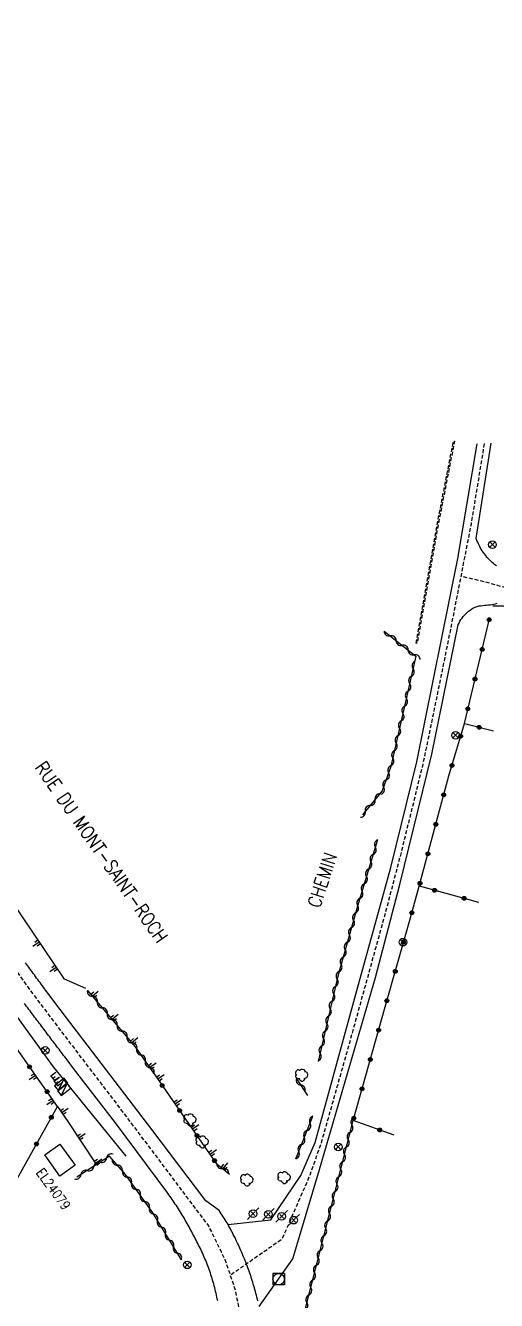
# Model space of a CAD drawing. Header units: millimetres. Extents: x 146015 to 146986, y 143000 to 144000.
# Drawn here: x 146532.4 to 146594.1, y 143832.8 to 144000 of the extents above; entities that cross this region are included whole.
import ezdxf
from ezdxf.enums import TextEntityAlignment as Align

# ---------------------------------------------------------------- set-up
doc = ezdxf.new("R2010")
doc.units = ezdxf.units.MM
doc.linetypes.add('DASHED', pattern=[0.75, 0.5, -0.25])
doc.layers.get('0').update_dxf_attribs({"linetype": 'CONTINUOUS'})
for name, color, linetype in [('W0001', 6, 'DASHED'), ('W0008', 7, 'CONTINUOUS'), ('W0100', 7, 'CONTINUOUS'), ('W0112', 1, 'DASHED'), ('W0211', 2, 'CONTINUOUS'), ('W0300', 7, 'CONTINUOUS'), ('W0302', 3, 'CONTINUOUS'), ('W0310', 3, 'CONTINUOUS'), ('W0322', 7, 'CONTINUOUS'), ('W0420', 7, 'CONTINUOUS'), ('W0430', 7, 'CONTINUOUS'), ('W0454', 7, 'CONTINUOUS'), ('W0469', 7, 'CONTINUOUS'), ('W0984', 7, 'CONTINUOUS'), ('W0989', 7, 'CONTINUOUS')]:
    doc.layers.add(name, color=color, linetype=linetype)
doc.styles.get("Standard").update_dxf_attribs({"font": 'romans.shx', "width": 0.85})

# ---------------------------------------------------------------- blocks, each defined once
blk = doc.blocks.new('T420')
for p, q in [((0.75, 0.75), (-0.75, 0.75)), ((-0.75, 0.75), (-0.75, -0.75)), ((0.75, 0.75), (0.75, -0.75)), ((0.75, -0.75), (-0.75, -0.75))]:
    blk.add_line(p, q)
blk.add_ellipse((0, 0), major_axis=(-0.53, 0.53), ratio=1, start_param=3.926991, end_param=10.210176)
blk = doc.blocks.new('T430')
at = {"flags": 128}
for points in [[(-0.4, 2.1), (0.4, 2.1)], [(-0.4, 2.1), (-0.4, 1.3)], [(-0.4, 1.7), (0, 1.7)], [(0.8, 0.8), (-0.8, 0.8)], [(-0.8, 0.8), (-0.8, 0)], [(0.8, 0.8), (-0.8, 0)], [(-0.8, 0), (0.8, 0)], [(-0.4, 1.3), (0.4, 1.3)], [(0.8, 0), (0.8, 0.8)]]:
    blk.add_lwpolyline(points, dxfattribs=at)
blk = doc.blocks.new('T300')
for p, q in [((-0.8, 0.51), (-0.86, 0.34)), ((-0.86, 0.34), (-0.86, 0.17)), ((-0.86, 0.17), (-0.74, 0.06)), ((-0.69, 0.63), (-0.8, 0.51)), ((-0.8, -0.06), (-0.74, 0.06)), ((-0.74, 0.06), (-0.69, 0.11)), ((-0.57, 0.69), (-0.69, 0.63)), ((-0.46, 0.69), (-0.57, 0.69)), ((-0.29, 0.63), (-0.46, 0.69)), ((-0.29, 0.63), (-0.17, 0.74)), ((-0.23, 0.57), (-0.29, 0.63)), ((-0.17, 0.74), (-0.06, 0.8)), ((-0.06, 0.8), (0.06, 0.8)), ((0.06, 0.8), (0.23, 0.74)), ((0.23, 0.74), (0.34, 0.63)), ((0.34, 0.63), (0.4, 0.51)), ((0.46, 0.46), (0.34, 0.46)), ((0.4, 0.51), (0.4, 0.46)), ((0.57, 0.4), (0.46, 0.46)), ((0.57, 0.4), (0.69, 0.29)), ((0.69, 0.29), (0.74, 0.17)), ((0.74, 0.06), (0.69, -0.17)), ((0.74, 0.17), (0.74, 0.06)), ((-0.8, -0.17), (-0.8, -0.06)), ((-0.8, -0.23), (-0.8, -0.17)), ((-0.74, -0.34), (-0.8, -0.23)), ((-0.69, -0.4), (-0.74, -0.34)), ((-0.51, -0.46), (-0.69, -0.4)), ((-0.4, -0.46), (-0.51, -0.46)), ((-0.4, -0.46), (-0.34, -0.46)), ((-0.34, -0.46), (-0.34, -0.4)), ((-0.34, -0.51), (-0.34, -0.46)), ((-0.29, -0.63), (-0.34, -0.51)), ((-0.17, -0.74), (-0.29, -0.63)), ((-0.06, -0.8), (-0.17, -0.74)), ((0.06, -0.8), (-0.06, -0.8)), ((0.17, -0.74), (0.06, -0.8)), ((0.23, -0.69), (0.17, -0.74)), ((0.29, -0.46), (0.23, -0.46)), ((0.29, -0.63), (0.23, -0.69)), ((0.46, -0.4), (0.29, -0.46)), ((0.34, -0.51), (0.29, -0.63)), ((0.34, -0.51), (0.34, -0.46)), ((0.57, -0.34), (0.46, -0.4)), ((0.63, -0.29), (0.57, -0.34)), ((0.69, -0.17), (0.63, -0.29))]:
    blk.add_line(p, q)
blk = doc.blocks.new('T454')
for p, q in [((-0.25, 0.25), (0.25, -0.25)), ((-0.25, -0.25), (0.25, 0.25)), ((0.75, 0.75), (0.375, 0.375)), ((-0.375, -0.375), (-0.75, -0.75))]:
    blk.add_line(p, q)
blk.add_ellipse((0, 0), major_axis=(0.354, 0.354), ratio=1, start_param=5.497787143782138, end_param=11.78097245096172)
blk = doc.blocks.new('t322o')
at = {"color": 0, "linetype": 'Continuous'}
for radius in [0.25, 0.15]:
    blk.add_circle((0, 0), radius, dxfattribs=at)
blk = doc.blocks.new('t310o')
at = {"color": 0, "linetype": 'Continuous'}
for centre, start, end in [((-0.5, 0.38), 216.8699, 323.1304), ((0.5, -0.37), 36.8699, 143.1303)]:
    blk.add_arc(centre, 0.625, start, end, dxfattribs=at)
blk = doc.blocks.new('t211o')
at = {"color": 0, "linetype": 'Continuous'}
for p, q in [((-0.29, 0.5), (-0.29, 0)), ((0, 1), (0, 0)), ((0.29, 0.5), (0.29, 0))]:
    blk.add_line(p, q, dxfattribs=at)
blk = doc.blocks.new('T469')
at = {"color": 0, "linetype": 'Continuous', "flags": 128}
for points in [[(-0.35, 0.35), (0.35, -0.35)], [(-0.35, -0.35), (0.35, 0.35)]]:
    blk.add_lwpolyline(points, dxfattribs=at)
at = {"color": 0, "linetype": 'Continuous'}
blk.add_circle((0, 0), 0.5, dxfattribs=at)

msp = doc.modelspace()

# ---------------------------------------------------------------- linework, layer by layer
at = {"layer": 'W0001', "flags": 128}
for points in [[(146451.44, 144000), (146464.12, 143983.32), (146474.27, 143965.8), (146484.71, 143948.82), (146494.85, 143932.29), (146508.59, 143909.67), (146516.14, 143897.97), (146523.48, 143886.9), (146532.75, 143873.87), (146538.32, 143866.5), (146544.15, 143858.87), (146549.48, 143851.81), (146553.47, 143846.47), (146556.39, 143842.61), (146558.55, 143838.2), (146559.85, 143834.34), (146561.16, 143828.26), (146561.65, 143819.99), (146560.89, 143812.71), (146559.43, 143803.56), (146557.86, 143794.14), (146555.55, 143782.17), (146553.22, 143771.72), (146550.57, 143761.59), (146547.55, 143751.5), (146544.07, 143741.25), (146542.42, 143736.5), (146541.54, 143732.45), (146539.33, 143726.1), (146537.04, 143719.51), (146535.33, 143714.1), (146533.55, 143707.75), (146532.03, 143701.99), (146530.7, 143696.5), (146529.48, 143690.48), (146528.44, 143685.11), (146526.5, 143675.19), (146525.17, 143668.42), (146524.42, 143662.1), (146523.73, 143653.89), (146522.42, 143650.21), (146521.86, 143641.37), (146520.77, 143637.74), (146519.87, 143625.52), (146520.57, 143618.99), (146519.6, 143605.41)], [(146592.53, 143945.18), (146590.8, 143934.63), (146588.13, 143920.96), (146585.99, 143910.41), (146584.48, 143903.13), (146581.59, 143891.38), (146579.56, 143883.61), (146574.74, 143866.16), (146571.21, 143853.66), (146569.65, 143849.18), (146566.02, 143840.85), (146559.25, 143836.12)], [(146682.82, 143779.39), (146664.63, 143803.08), (146647.53, 143825.34), (146642.52, 143831.87), (146637.83, 143838.11), (146635.01, 143842.86), (146633.52, 143846.79), (146632.37, 143850.83), (146631.32, 143855.22), (146630.49, 143859.21), (146629.81, 143863.43), (146629.43, 143867.62), (146629.48, 143871.93), (146629.73, 143875.67), (146630.17, 143879.62), (146630.73, 143883.37), (146631.71, 143887.93), (146632.99, 143891.96), (146634.72, 143896.8), (146635.93, 143902.3), (146636.46, 143906.7), (146633.75, 143913.67), (146625.83, 143916.22), (146624.35, 143916.64), (146622.07, 143917.29), (146609.41, 143921.67), (146601.57, 143924.35), (146597.28, 143925.72), (146592.68, 143927.03), (146589.47, 143927.79)]]:
    msp.add_lwpolyline(points, dxfattribs=at)
at = {"layer": 'W0008', "flags": 128}
for points in [[(146558.98, 143842.78), (146564.58, 143843.42), (146568.49, 143849.21), (146570.37, 143853.56), (146575.72, 143873.01), (146580.28, 143889.62), (146583.72, 143903.47), (146589.06, 143930.1), (146591.62, 143945.14)], [(146594.14, 143929.15), (146593.94, 143929.3), (146593.75, 143929.44), (146593.57, 143929.6), (146593.38, 143929.76), (146593.21, 143929.92), (146593.04, 143930.1), (146592.88, 143930.3), (146592.72, 143930.5), (146592.56, 143930.71), (146592.42, 143930.92), (146592.28, 143931.13), (146592.14, 143931.35), (146592.01, 143931.57), (146591.89, 143931.79), (146591.78, 143932.02), (146591.67, 143932.25), (146591.56, 143932.49), (146591.47, 143932.73), (146593.45, 143945.22)], [(146563.03, 143832.04), (146567.46, 143838.28), (146570.95, 143849.99), (146578.27, 143875.16), (146581.48, 143887.35), (146585.66, 143904.46), (146589.13, 143921.42), (146589.23, 143921.65), (146589.35, 143921.88), (146589.48, 143922.1), (146589.62, 143922.3), (146589.77, 143922.5), (146589.93, 143922.69), (146590.1, 143922.87), (146590.29, 143923.04), (146590.48, 143923.2), (146590.68, 143923.36), (146590.89, 143923.5), (146591.12, 143923.63), (146591.35, 143923.74), (146591.59, 143923.83), (146591.83, 143923.89), (146592.07, 143923.93), (146592.32, 143923.96), (146592.57, 143923.98), (146592.82, 143924), (146593.07, 143924.02), (146593.31, 143924.04), (146593.56, 143924.08), (146593.78, 143924.13), (146594, 143924.18), (146594.23, 143924.24)], [(146562.86, 143832.78), (146562.8, 143833.02), (146562.73, 143833.27), (146562.67, 143833.52), (146562.6, 143833.76), (146562.54, 143834), (146562.47, 143834.25), (146562.41, 143834.49), (146562.34, 143834.73), (146562.27, 143834.98), (146562.2, 143835.22), (146562.12, 143835.46), (146562.05, 143835.7), (146561.97, 143835.94), (146561.89, 143836.18), (146561.81, 143836.42), (146561.73, 143836.66), (146561.64, 143836.89), (146561.55, 143837.13), (146561.47, 143837.36), (146561.38, 143837.6), (146561.28, 143837.83), (146561.19, 143838.06), (146561.1, 143838.3), (146561, 143838.53), (146560.91, 143838.76), (146560.81, 143838.99), (146560.71, 143839.22), (146560.61, 143839.45), (146560.51, 143839.68), (146560.41, 143839.91), (146560.31, 143840.14), (146560.2, 143840.36), (146560.09, 143840.59), (146559.99, 143840.82), (146559.88, 143841.04), (146559.76, 143841.27), (146559.65, 143841.49), (146559.54, 143841.72), (146559.43, 143841.93), (146559.31, 143842.14), (146559.2, 143842.36), (146559.08, 143842.57), (146558.96, 143842.78), (146558.84, 143842.99), (146558.71, 143843.19), (146558.59, 143843.4), (146558.46, 143843.6), (146558.33, 143843.81), (146558.2, 143844.01), (146558.07, 143844.21), (146557.93, 143844.41), (146557.79, 143844.61), (146556.04, 143845.89), (146548.98, 143855.23), (146541.19, 143865.44), (146536.38, 143871.73), (146535.51, 143872.92), (146535.36, 143873.12), (146535.21, 143873.31), (146535.06, 143873.51), (146534.91, 143873.71), (146534.77, 143873.91), (146534.62, 143874.11), (146534.47, 143874.31), (146534.32, 143874.51), (146534.18, 143874.71), (146534.03, 143874.91), (146533.88, 143875.11), (146533.74, 143875.31), (146533.59, 143875.51), (146533.44, 143875.71), (146533.3, 143875.91), (146533.15, 143876.11), (146533, 143876.31), (146532.86, 143876.51), (146532.71, 143876.71), (146532.56, 143876.91), (146532.42, 143877.11)], [(146557.61, 143832.79), (146557.55, 143833.04), (146557.5, 143833.28), (146557.44, 143833.53), (146557.39, 143833.77), (146557.33, 143834.02), (146557.27, 143834.26), (146557.21, 143834.5), (146557.14, 143834.75), (146557.08, 143834.99), (146557.01, 143835.23), (146556.94, 143835.47), (146556.87, 143835.72), (146556.8, 143835.96), (146556.72, 143836.2), (146556.65, 143836.44), (146556.57, 143836.67), (146556.48, 143836.91), (146556.4, 143837.14), (146556.31, 143837.38), (146556.22, 143837.61), (146556.13, 143837.84), (146556.03, 143838.06), (146555.94, 143838.29), (146555.84, 143838.52), (146555.74, 143838.74), (146555.64, 143838.97), (146555.54, 143839.19), (146555.43, 143839.42), (146555.33, 143839.64), (146555.22, 143839.86), (146555.11, 143840.08), (146555, 143840.3), (146554.89, 143840.52), (146554.78, 143840.74), (146554.66, 143840.96), (146554.55, 143841.18), (146554.43, 143841.4), (146554.32, 143841.62), (146554.2, 143841.84), (146554.08, 143842.05), (146553.97, 143842.27), (146553.85, 143842.49), (146553.73, 143842.7), (146553.61, 143842.92), (146553.48, 143843.13), (146553.36, 143843.35), (146553.24, 143843.57), (146553.11, 143843.78), (146552.98, 143843.99), (146552.85, 143844.21), (146552.72, 143844.42), (146552.59, 143844.63), (146552.46, 143844.84), (146552.32, 143845.05), (146552.19, 143845.26), (146552.05, 143845.47), (146551.91, 143845.67), (146551.77, 143845.88), (146551.63, 143846.08), (146551.49, 143846.29), (146551.34, 143846.49), (146551.2, 143846.69), (146551.05, 143846.89), (146544.2, 143856.12), (146538.71, 143863.26), (146537.88, 143864.36), (146537.73, 143864.56), (146537.57, 143864.77), (146537.42, 143864.97), (146537.27, 143865.17), (146537.11, 143865.37), (146536.96, 143865.57), (146536.81, 143865.77), (146536.65, 143865.97), (146536.5, 143866.17), (146536.35, 143866.37), (146536.2, 143866.58), (146536.04, 143866.78), (146535.89, 143866.98), (146535.74, 143867.18), (146535.59, 143867.38), (146535.43, 143867.58), (146535.28, 143867.79), (146535.13, 143867.99), (146534.98, 143868.19), (146534.82, 143868.39), (146534.67, 143868.59), (146534.52, 143868.79), (146534.37, 143869), (146534.22, 143869.2), (146534.07, 143869.4), (146533.92, 143869.6), (146533.77, 143869.79), (146533.62, 143869.99), (146533.47, 143870.19), (146533.32, 143870.39), (146533.17, 143870.59), (146533.02, 143870.79), (146532.87, 143870.99), (146532.72, 143871.18), (146532.57, 143871.38), (146532.42, 143871.58), (146532.27, 143871.78)]]:
    msp.add_lwpolyline(points, dxfattribs=at)
at = {"layer": 'W0100', "flags": 128}
msp.add_lwpolyline([(146536.94, 143853.33), (146538.93, 143850.57), (146536.93, 143849.13), (146534.95, 143851.91)], close=True, dxfattribs=at)
at = {"layer": 'W0112', "flags": 128}
msp.add_lwpolyline([(146583.59, 143919.01), (146586.21, 143933.76), (146588.5, 143945.52), (146588.63, 143945.49), (146586.34, 143933.74), (146583.72, 143918.99)], close=True, dxfattribs=at)
at = {"layer": 'W0211', "flags": 128}
for points in [[(146545.63, 143851.73), (146536.08, 143863.47), (146530.37, 143871.39)], [(146536.61, 143858.28), (146537.98, 143856.28), (146541.62, 143850.74)]]:
    msp.add_lwpolyline(points, dxfattribs=at)
at = {"layer": 'W0302', "flags": 128}
msp.add_lwpolyline([(146540.34, 143873.73), (146537.52, 143874.94), (146530.74, 143885), (146519.66, 143901.13), (146510.87, 143915.27)], dxfattribs=at)
at = {"layer": 'W0310', "flags": 128}
for points in [[(146579.42, 143920.59), (146583.58, 143917.3), (146580.29, 143902.85), (146579.16, 143899.65), (146576.57, 143896.52)], [(146578.55, 143893.22), (146575.92, 143884.54), (146573.34, 143875.34), (146570.77, 143864.18)], [(146540.53, 143873.47), (146546.81, 143866.1), (146549.2, 143862.64)], [(146567.92, 143861.89), (146569.38, 143859.72)], [(146567.85, 143851.41), (146570.09, 143857.01)], [(146569.06, 143831.61), (146575.35, 143856.43)], [(146552.85, 143838.17), (146549.1, 143844.34), (146545.51, 143849.34), (146543.44, 143851.73), (146539.13, 143848.98)], [(146557.5, 143850.75), (146559.15, 143849.4)]]:
    msp.add_lwpolyline(points, dxfattribs=at)
at = {"layer": 'W0322', "flags": 128}
for points in [[(146593.64, 143923.92), (146596.68, 143923.92), (146601.45, 143922.71), (146606.12, 143921.27), (146606.44, 143921.13), (146610.74, 143919.57)], [(146589.93, 143908.47), (146589.93, 143908.47), (146593.2, 143922.21)], [(146580.72, 143854.51), (146575.36, 143856.44), (146579.54, 143871.31), (146582.77, 143882.68), (146584.01, 143887.17), (146587.9, 143901.63), (146589.93, 143908.46)], [(146589.93, 143908.47), (146593.74, 143907.5)], [(146591.82, 143885.03), (146584.06, 143887.15)], [(146530.94, 143848.1), (146536.61, 143858.28), (146536.61, 143858.28), (146528.31, 143870.01), (146528.14, 143870.24), (146519.49, 143882.02)], [(146549.18, 143862.66), (146555.94, 143852.94), (146557.46, 143850.76)]]:
    msp.add_lwpolyline(points, dxfattribs=at)

# ---------------------------------------------------------------- block references
at = {"layer": 'W0211'}
for p, rotation in [((146534.21, 143879.86), 123.992181376787), ((146536.44, 143876.54), 123.992181376787), ((146541.18, 143872.71), 310.447040315841), ((146543.78, 143869.66), 310.447040315841), ((146546.37, 143866.62), 310.447040315841), ((146548.7, 143863.37), 304.5439337814597), ((146533.72, 143862.36), 125.2858256344461), ((146549.75, 143861.84), 304.8292825528634), ((146536.03, 143859.09), 125.2858256344461), ((146552.04, 143858.55), 304.8292825528634), ((146537.17, 143857.45), 304.3924179367638), ((146554.32, 143855.27), 304.8292825528634), ((146539.39, 143854.13), 303.351616036001), ((146556.61, 143851.99), 304.799365152905), ((146541.59, 143850.79), 303.351616036001), ((146558.27, 143850.12), 320.6918440222055)]:
    msp.add_blockref('t211o', p, dxfattribs=dict(at, rotation=rotation))
at = {"layer": 'W0300'}
for p in [(146568.65, 143862.36), (146554.01, 143856.5), (146555.62, 143853.62), (146561.47, 143848.62), (146566.35, 143848.93)]:
    msp.add_blockref('T300', p, dxfattribs=at)
at = {"layer": 'W0310'}
for p, rotation in [((146580.2, 143919.97), 321.7010245480141), ((146581.77, 143918.73), 321.7010245480141), ((146583.34, 143917.49), 321.7010245480141), ((146583.21, 143915.65), 257.1833826429952), ((146582.76, 143913.7), 257.1833826429952), ((146582.32, 143911.75), 257.1833826429952), ((146581.88, 143909.8), 257.1833826429952), ((146581.43, 143907.85), 257.1833826429952), ((146580.99, 143905.9), 257.1833826429952), ((146580.54, 143903.95), 257.1833826429952), ((146580, 143902.02), 250.5230409915186), ((146579.34, 143900.14), 250.5230409915186), ((146578.22, 143898.51), 230.3010855637668), ((146576.94, 143896.97), 230.3010855637668), ((146578.26, 143892.26), 253.1011992056785), ((146577.68, 143890.35), 253.1011992056785), ((146577.1, 143888.43), 253.1011992056785), ((146576.52, 143886.52), 253.1011992056785), ((146575.94, 143884.61), 253.1011992056785), ((146575.4, 143882.68), 254.3222518602658), ((146574.86, 143880.76), 254.3222518602658), ((146574.31, 143878.83), 254.3222518602658), ((146573.77, 143876.9), 254.3222518602658), ((146573.25, 143874.97), 257.0425817335378), ((146572.8, 143873.02), 257.0425817335378), ((146541.18, 143872.71), 310.447040315841), ((146542.48, 143871.19), 310.447040315841), ((146543.78, 143869.66), 310.447040315841), ((146572.35, 143871.08), 257.0425817335378), ((146545.08, 143868.14), 310.447040315841), ((146571.91, 143869.13), 257.0425817335378), ((146546.37, 143866.62), 310.447040315841), ((146571.46, 143867.18), 257.0425817335378), ((146547.56, 143865.01), 304.5439337814597), ((146571.01, 143865.23), 257.0425817335378), ((146548.7, 143863.37), 304.5439337814597), ((146568.48, 143861.06), 303.7816523593539), ((146569.71, 143856.05), 68.11498189786981), ((146575.2, 143855.84), 75.76869573646582), ((146568.96, 143854.2), 68.11498189786981), ((146574.71, 143853.91), 75.76869573646582), ((146543.05, 143851.49), 212.6450417839687), ((146568.22, 143852.34), 68.11498189786981), ((146574.22, 143851.97), 75.76869573646582), ((146541.37, 143850.41), 212.6450417839687), ((146544.45, 143850.57), 130.8735490077839), ((146558.27, 143850.12), 320.6918440222055), ((146573.73, 143850.03), 75.76869573646582), ((146539.68, 143849.33), 212.6450417839687), ((146545.73, 143849.04), 125.6741522003637), ((146573.24, 143848.09), 75.76869573646582), ((146546.9, 143847.41), 125.6741522003637), ((146572.75, 143846.15), 75.76869573646582), ((146548.06, 143845.79), 125.6741522003637), ((146549.21, 143844.15), 121.2904708770969), ((146572.25, 143844.21), 75.76869573646582), ((146550.25, 143842.44), 121.2904708770969), ((146571.76, 143842.27), 75.76869573646582), ((146551.29, 143840.73), 121.2904708770969), ((146571.27, 143840.34), 75.76869573646582), ((146552.33, 143839.03), 121.2904708770969), ((146570.78, 143838.4), 75.76869573646582), ((146570.29, 143836.46), 75.76869573646582), ((146569.8, 143834.52), 75.76869573646582), ((146569.3, 143832.58), 75.76869573646582)]:
    msp.add_blockref('t310o', p, dxfattribs=dict(at, rotation=rotation))
at = {"layer": 'W0322'}
for p, rotation in [((146593.18, 143922.09), 76.59889470829503), ((146592.25, 143918.2), 76.59889470829503), ((146591.32, 143914.31), 76.59889470829503), ((146590.39, 143910.41), 76.59889470829503), ((146591.87, 143907.98), 345.7929262673086), ((146589.44, 143906.81), 73.45088470008795), ((146588.3, 143902.97), 73.45088470008795), ((146587.22, 143899.12), 74.9602646388352), ((146586.19, 143895.26), 74.9602646388352), ((146585.15, 143891.39), 74.9602646388352), ((146584.11, 143887.53), 74.9602646388352), ((146586.03, 143886.61), 164.6895706996008), ((146589.89, 143885.56), 164.6895706996008), ((146583.05, 143883.67), 74.53282159163061), ((146581.96, 143879.82), 74.1327333413223), ((146580.87, 143875.98), 74.1327333413223), ((146579.77, 143872.13), 74.1327333413223), ((146578.69, 143868.28), 74.28148330134414), ((146577.6, 143864.43), 74.28148330134414), ((146532.94, 143863.47), 125.2858256344461), ((146535.25, 143860.2), 125.2858256344461), ((146550.32, 143861.02), 304.8292825528634), ((146576.52, 143860.58), 74.28148330134414), ((146535.81, 143856.84), 60.88094360422483), ((146552.61, 143857.73), 304.8292825528634), ((146575.44, 143856.73), 74.28148330134414), ((146578.84, 143855.19), 160.1506911209058), ((146554.89, 143854.45), 304.8292825528634), ((146533.86, 143853.35), 60.88094360422483), ((146557.18, 143851.16), 304.799365152905)]:
    msp.add_blockref('t322o', p, dxfattribs=dict(at, rotation=rotation))
at = {"layer": 'W0420'}
msp.add_blockref('T420', (146565.59, 143835.63), dxfattribs=at)
at = {"layer": 'W0430'}
for p, rotation in [((146537.35, 143860.84), 37.54748986228923), ((146537.73, 143860.19), 37.54748986217643)]:
    msp.add_blockref('T430', p, dxfattribs=dict(at, rotation=rotation))
at = {"layer": 'W0454'}
for p in [(146562.24, 143844.21), (146564.25, 143844.13), (146565.98, 143843.86), (146567.56, 143843.36)]:
    msp.add_blockref('T454', p, dxfattribs=at)
at = {"layer": 'W0469'}
for p in [(146593.6, 143931.93), (146588.78, 143906.93), (146581.87, 143879.81), (146535, 143865.62), (146573.41, 143852.97), (146553.61, 143837.5)]:
    msp.add_blockref('T469', p, dxfattribs=at)

# ---------------------------------------------------------------- texts
at = {"layer": 'W0984', "width": 0.85}
msp.add_text('EL24079', height=1.25, rotation=305.8306, dxfattribs=at).set_placement((146536.08, 143847.44), align=Align.MIDDLE)
at = {"layer": 'W0989', "width": 0.85}
for s, rotation, p in [('RUE DU MONT-SAINT-ROCH', 304.8493, (146542.37, 143891.61)), ('CHEMIN', 72.0566, (146571.29, 143887.97))]:
    msp.add_text(s, height=1.75, rotation=rotation, dxfattribs=at).set_placement(p, align=Align.MIDDLE)

doc.saveas('drawing.dxf')
